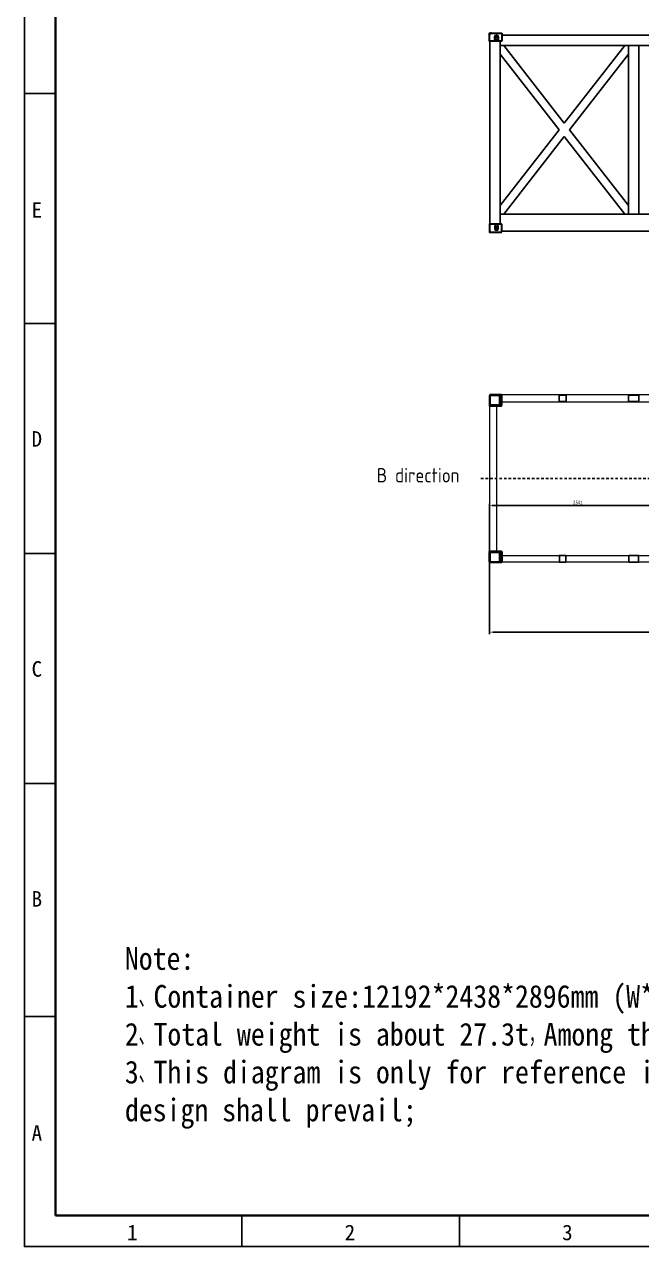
# Model space of a CAD drawing. Extents: x 61367 to 140945, y -1257 to 25588.
# Drawn here: x 61367 to 70344, y -1257 to 16515 of the extents above; entities that cross this region are included whole.
import ezdxf

# ---------------------------------------------------------------- set-up
doc = ezdxf.new("R2010")
doc.units = 0
doc.header["$MEASUREMENT"] = 0
doc.header["$PDMODE"] = 2
doc.header["$PDSIZE"] = 0.2
for name, pattern in [('AM_ISO08W050', [18, 12, -1.5, 3, -1.5]), ('CENTER', [50.8, 31.75, -6.35, 6.35, -6.35]), ('JIS_02_0.7', [1.35, 0.75, -0.6])]:
    doc.linetypes.add(name, pattern=pattern)
doc.layers.get('0').update_dxf_attribs({"linetype": 'CONTINUOUS'})
doc.layers.get('DEFPOINTS').update_dxf_attribs({"linetype": 'CONTINUOUS'})
doc.layers.add('2', color=4, linetype='CENTER')
doc.layers.add('FORM', color=7, linetype='CONTINUOUS')
for name, color, linetype, lineweight in [('AM_0', 7, 'CONTINUOUS', 30), ('AM_7N', 4, 'AM_ISO08W050', 25), ('CO', 7, 'CONTINUOUS', 9), ('THICK', 7, 'CONTINUOUS', 0)]:
    doc.layers.add(name, color=color, linetype=linetype, lineweight=lineweight)
doc.styles.add('GB', font='gbenor.shx', dxfattribs={"bigfont": 'gbcbig.shx'})
doc.styles.add('KEHUA', font='STFANGSO.TTF')
doc.styles.add('仿宋', font='SimSun.ttf', dxfattribs={"width": 0.8})
doc.styles.add('仿宋体', font='仿宋_GB2312.ttf', dxfattribs={"width": 0.8})
doc.dimstyles.new('12倍', dxfattribs={"dimscale": 21, "dimtxt": 3.5, "dimasz": 2.5, "dimexe": 1.5, "dimexo": 0, "dimgap": 1, "dimtad": 1, "dimtoh": 1, "dimdsep": 46, "dimtxsty": '仿宋', "dimcen": 2.5, "dimdle": 5, "dimclrd": 4, "dimclre": 4, "dimclrt": 3, "dimadec": 0, "dimazin": 0, "dimtfac": 1, "dimtmove": 0, "dimatfit": 3, "dimfxl": 1, "dimtolj": 1, "dimarcsym": 0})
doc.dimstyles.new('STANDARD$0', dxfattribs={"dimtxt": 50, "dimasz": 50, "dimexe": 30, "dimexo": 0, "dimgap": 16, "dimtad": 1, "dimdec": 3, "dimdsep": 46, "dimtxsty": '仿宋体', "dimcen": 0, "dimclrd": 6, "dimclre": 6, "dimclrt": 3, "dimazin": 2, "dimtfac": 0.428571, "dimtdec": 3, "dimtmove": 0, "dimatfit": 3, "dimldrblk": 'NONE', "dimfxl": 1, "dimtolj": 1, "dimlwd": 25, "dimlwe": 25, "dimarcsym": 0})

# ---------------------------------------------------------------- blocks, each defined once
blk = doc.blocks.new('WET5Y56YRFTWEDFWRW536T4TE4RWEFWE')
at = {"layer": 'FORM', "color": 4}
for p, q in [((150621, -43818), (150949, -43818)), ((150621, -46248), (150949, -46248)), ((150621, -48678), (150949, -48678)), ((150621, -51108), (150949, -51108)), ((150621, -53570), (150949, -53570)), ((152919, -56000), (152919, -55672)), ((155218, -56000), (155218, -55672))]:
    blk.add_line(p, q, dxfattribs=at)
at = {"layer": 'FORM', "color": 6}
blk.add_lwpolyline([(150621, -36495), (178204, -36495), (178204, -56000), (150621, -56000)], close=True, dxfattribs=at)
at = {"layer": 'FORM', "color": 8, "lineweight": 40}
blk.add_lwpolyline([(150949, -55672), (177875, -55672), (177875, -36823), (150949, -36823)], close=True, dxfattribs=at)
at = {"layer": 'FORM', "color": 4, "style": 'KEHUA'}
for s, height, p in [('E', 164, (150696, -45130)), ('D', 164, (150696, -47549)), ('C', 164, (150696, -49979)), ('B', 164, (150696, -52409)), ('A  ', 164.2, (150696, -54882)), ('1', 164, (151706, -55933)), ('2', 164, (154005, -55933)), ('3', 164, (156303, -55933))]:
    blk.add_text(s, height=height, dxfattribs=at).set_placement(p)
blk = doc.blocks.new('*D690')
at = {"color": 4, "linetype": 'Continuous', "lineweight": -2, "transparency": 16777216}
for p, q in [((68131, 8760), (68131, 9544)), ((70635, 9521), (68169, 9521)), ((70672, 9303), (70672, 9544))]:
    blk.add_line(p, q, dxfattribs=at)
at = {"color": 4, "transparency": 16777216}
for points in [[(68169, 9528), (68169, 9515), (68131, 9521)], [(70635, 9528), (70635, 9515), (70672, 9521)]]:
    blk.add_solid(points, dxfattribs=at)
at = {"layer": 'DEFPOINTS', "color": 0, "transparency": 16777216}
for p in [(68131, 9521), (70672, 9303), (68131, 8760)]:
    blk.add_point(p, dxfattribs=at)
at = {"color": 3, "lineweight": -3, "transparency": 16777216, "insert": (69417, 9563), "char_height": 52.5, "attachment_point": 5, "style": '仿宋'}
blk.add_mtext('\\A1;2541', dxfattribs=at)
blk = doc.blocks.new('*D724')
at = {"layer": 'DEFPOINTS', "color": 0, "transparency": 16777216}
for p in [(68131, 8803), (80323, 8803), (68131, 7677)]:
    blk.add_point(p, dxfattribs=at)
at = {"layer": 'THICK', "color": 4, "linetype": 'Continuous', "lineweight": -2, "transparency": 16777216}
for p, q in [((68131, 8803), (68131, 7646)), ((80323, 8803), (80323, 7646)), ((80271, 7677), (68184, 7677))]:
    blk.add_line(p, q, dxfattribs=at)
at = {"layer": 'THICK', "color": 4, "transparency": 16777216}
for points in [[(68184, 7686), (68184, 7669), (68131, 7677)], [(80271, 7686), (80271, 7669), (80323, 7677)]]:
    blk.add_solid(points, dxfattribs=at)
at = {"layer": 'THICK', "color": 3, "lineweight": 13, "transparency": 16777216, "insert": (74552, 7757), "char_height": 73.5, "attachment_point": 5, "style": '仿宋'}
blk.add_mtext('\\A1;{\\Fromans,gbcbig|c134;TOTAL LENGTH\\A1;\\fSimSun|b0|i0|c134|p2; 12192\\H0.7x;\\S+0^ -5;}', dxfattribs=at)

msp = doc.modelspace()

# ---------------------------------------------------------------- linework, layer by layer
at = {"color": 0, "linetype": 'ByBlock'}
for points in [[(68285.171, 10985.072), (68285.171, 11117.072, 0.414213562), (68276.171, 11126.072), (68144.171, 11126.072, 0.414213562), (68135.171, 11117.072), (68135.171, 10985.072, 0.414213562), (68144.171, 10976.072), (68276.171, 10976.072, 0.414213562)], [(68285.171, 10985.072), (68285.171, 11117.072, 0.414213562), (68276.171, 11126.072), (68144.171, 11126.072, 0.414213562), (68135.171, 11117.072), (68135.171, 10985.072, 0.414213562), (68144.171, 10976.072), (68276.171, 10976.072, 0.414213562)], [(68285.171, 10985.072), (68285.171, 11117.072, 0.414213562), (68276.171, 11126.072), (68144.171, 11126.072, 0.414213562), (68135.171, 11117.072), (68135.171, 10985.072, 0.414213562), (68144.171, 10976.072), (68276.171, 10976.072, 0.414213562)], [(68279.171, 10985.072), (68279.171, 11117.072, 0.414213562), (68276.171, 11120.072), (68144.171, 11120.072, 0.414213562), (68141.171, 11117.072), (68141.171, 10985.072, 0.414213562), (68144.171, 10982.072), (68276.171, 10982.072, 0.414213562)], [(68279.171, 10985.072), (68279.171, 11117.072, 0.414213562), (68276.171, 11120.072), (68144.171, 11120.072, 0.414213562), (68141.171, 11117.072), (68141.171, 10985.072, 0.414213562), (68144.171, 10982.072), (68276.171, 10982.072, 0.414213562)], [(68279.171, 10985.072), (68279.171, 11117.072, 0.414213562), (68276.171, 11120.072), (68144.171, 11120.072, 0.414213562), (68141.171, 11117.072), (68141.171, 10985.072, 0.414213562), (68144.171, 10982.072), (68276.171, 10982.072, 0.414213562)], [(68285.171, 8835.072), (68285.171, 8703.072, -0.414213562), (68276.171, 8694.072), (68144.171, 8694.072, -0.414213562), (68135.171, 8703.072), (68135.171, 8835.072, -0.414213562), (68144.171, 8844.072), (68276.171, 8844.072, -0.414213562)], [(68285.171, 8835.072), (68285.171, 8703.072, -0.414213562), (68276.171, 8694.072), (68144.171, 8694.072, -0.414213562), (68135.171, 8703.072), (68135.171, 8835.072, -0.414213562), (68144.171, 8844.072), (68276.171, 8844.072, -0.414213562)], [(68285.171, 8835.072), (68285.171, 8703.072, -0.414213562), (68276.171, 8694.072), (68144.171, 8694.072, -0.414213562), (68135.171, 8703.072), (68135.171, 8835.072, -0.414213562), (68144.171, 8844.072), (68276.171, 8844.072, -0.414213562)], [(68279.171, 8835.072), (68279.171, 8703.072, -0.414213562), (68276.171, 8700.072), (68144.171, 8700.072, -0.414213562), (68141.171, 8703.072), (68141.171, 8835.072, -0.414213562), (68144.171, 8838.072), (68276.171, 8838.072, -0.414213562)], [(68279.171, 8835.072), (68279.171, 8703.072, -0.414213562), (68276.171, 8700.072), (68144.171, 8700.072, -0.414213562), (68141.171, 8703.072), (68141.171, 8835.072, -0.414213562), (68144.171, 8838.072), (68276.171, 8838.072, -0.414213562)], [(68279.171, 8835.072), (68279.171, 8703.072, -0.414213562), (68276.171, 8700.072), (68144.171, 8700.072, -0.414213562), (68141.171, 8703.072), (68141.171, 8835.072, -0.414213562), (68144.171, 8838.072), (68276.171, 8838.072, -0.414213562)]]:
    msp.add_lwpolyline(points, format="xyb", close=True, dxfattribs=at)
at = {"layer": '2', "color": 1, "linetype": 'JIS_02_0.7', "ltscale": 50}
msp.add_line((68005.456, 9910.072), (80352.464, 9910.072), dxfattribs=at)
at = {"layer": 'AM_0'}
for points in [[(68137.171, 16271.442, -0.414213562), (68131.171, 16277.442), (68131.171, 16383.442, -0.414213562), (68137.171, 16389.442), (68303.171, 16389.442, -0.414213562), (68309.171, 16383.442), (68309.171, 16277.442, -0.414213562), (68303.171, 16271.442)], [(68207.171, 16335.442, -1), (68258.171, 16335.442), (68258.171, 16306.942, -1), (68207.171, 16306.942)], [(68137.171, 13611.442, 0.414213562), (68131.171, 13605.442), (68131.171, 13499.442, 0.414213562), (68137.171, 13493.442), (68303.171, 13493.442, 0.414213562), (68309.171, 13499.442), (68309.171, 13605.442, 0.414213562), (68303.171, 13611.442)], [(68207.171, 13547.442, 1), (68258.171, 13547.442), (68258.171, 13575.942, 1), (68207.171, 13575.942)], [(68131.171, 10973.072, 0.414213562), (68137.171, 10967.072), (68303.171, 10967.072, 0.414213562), (68309.171, 10973.072), (68309.171, 11123.072, 0.414213562), (68303.171, 11129.072), (68145.671, 11129.072, 0.414213562), (68131.171, 11114.572)], [(68131.171, 8847.072, -0.414213562), (68137.171, 8853.072), (68303.171, 8853.072, -0.414213562), (68309.171, 8847.072), (68309.171, 8697.072, -0.414213562), (68303.171, 8691.072), (68145.671, 8691.072, -0.414213562), (68131.171, 8705.572)]]:
    msp.add_lwpolyline(points, format="xyb", close=True, dxfattribs=at)
for centre, start, end in [((68161.171, 16359.442), 90, 180), ((68161.171, 13523.442), 180, 270)]:
    msp.add_arc(centre, 30, start, end, dxfattribs=at)
at = {"layer": 'AM_7N'}
for p, q in [((68232.671, 16365.442), (68232.671, 16276.442)), ((68232.671, 13517.442), (68232.671, 13606.442))]:
    msp.add_line(p, q, dxfattribs=at)
at = {"layer": 'CO'}
for points in [[(80169.171, 11126.072), (68285.171, 11126.072), (68285.171, 11026.072), (80169.171, 11026.072)], [(80169.171, 8694.072), (68285.171, 8694.072), (68285.171, 8794.072), (80169.171, 8794.072)]]:
    msp.add_lwpolyline(points, close=True, dxfattribs=at)
for points in [[(69237.171, 11026.072), (69153.171, 11026.072, -0.414213562), (69145.171, 11034.072), (69145.171, 11118.072, -0.414213562), (69153.171, 11126.072), (69237.171, 11126.072, -0.414213562), (69245.171, 11118.072), (69245.171, 11034.072, -0.414213562)], [(69237.171, 11030.072), (69153.171, 11030.072, -0.414213562), (69149.171, 11034.072), (69149.171, 11118.072, -0.414213562), (69153.171, 11122.072), (69237.171, 11122.072, -0.414213562), (69241.171, 11118.072), (69241.171, 11034.072, -0.414213562)], [(70297.171, 11026.072), (70163.171, 11026.072, -0.414213562), (70155.171, 11034.072), (70155.171, 11118.072, -0.414213562), (70163.171, 11126.072), (70297.171, 11126.072, -0.414213562), (70305.171, 11118.072), (70305.171, 11034.072, -0.414213562)], [(70297.171, 11030.072), (70163.171, 11030.072, -0.414213562), (70159.171, 11034.072), (70159.171, 11118.072, -0.414213562), (70163.171, 11122.072), (70297.171, 11122.072, -0.414213562), (70301.171, 11118.072), (70301.171, 11034.072, -0.414213562)], [(69237.171, 8794.072), (69153.171, 8794.072, 0.414213562), (69145.171, 8786.072), (69145.171, 8702.072, 0.414213562), (69153.171, 8694.072), (69237.171, 8694.072, 0.414213562), (69245.171, 8702.072), (69245.171, 8786.072, 0.414213562)], [(69237.171, 8790.072), (69153.171, 8790.072, 0.414213562), (69149.171, 8786.072), (69149.171, 8702.072, 0.414213562), (69153.171, 8698.072), (69237.171, 8698.072, 0.414213562), (69241.171, 8702.072), (69241.171, 8786.072, 0.414213562)], [(70297.171, 8794.072), (70163.171, 8794.072, 0.414213562), (70155.171, 8786.072), (70155.171, 8702.072, 0.414213562), (70163.171, 8694.072), (70297.171, 8694.072, 0.414213562), (70305.171, 8702.072), (70305.171, 8786.072, 0.414213562)], [(70297.171, 8790.072), (70163.171, 8790.072, 0.414213562), (70159.171, 8786.072), (70159.171, 8702.072, 0.414213562), (70163.171, 8698.072), (70297.171, 8698.072, 0.414213562), (70301.171, 8702.072), (70301.171, 8786.072, 0.414213562)]]:
    msp.add_lwpolyline(points, format="xyb", close=True, dxfattribs=at)
at = {"layer": 'THICK', "lineweight": -3}
for points in [[(80169.171, 16208.442), (80169.171, 16271.442), (80145.171, 16271.442), (80145.171, 16358.442), (68309.171, 16358.442), (68309.171, 16271.442), (68285.171, 16271.442), (68285.171, 16208.442)], [(68135.171, 16271.442), (68285.171, 16271.442), (68285.171, 13611.442), (68135.171, 13611.442)], [(70155.171, 13756.442), (70305.171, 13756.442), (70305.171, 16208.442), (70155.171, 16208.442)], [(80169.171, 13756.442), (80169.171, 13611.442), (80145.171, 13611.442), (80145.171, 13506.442), (68309.171, 13506.442), (68309.171, 13611.442), (68285.171, 13611.442), (68285.171, 13756.442)]]:
    msp.add_lwpolyline(points, close=True, dxfattribs=at)
for points in [[(68339.724, 16208.442), (68285.171, 16208.442), (68285.171, 16083.428), (69144.128, 14982.442)], [(69220.171, 15079.911), (68339.724, 16208.442)], [(69220.171, 15079.911), (70100.618, 16208.442)], [(70100.618, 16208.442), (70155.171, 16208.442), (70155.171, 16083.428), (69296.214, 14982.442)], [(69220.171, 14884.972), (68339.724, 13756.442), (68285.171, 13756.442), (68285.171, 13881.455), (69144.128, 14982.442)], [(69220.171, 14884.972), (70100.618, 13756.442), (70155.171, 13756.442), (70155.171, 13881.455), (69296.214, 14982.442)]]:
    msp.add_lwpolyline(points, dxfattribs=at)
at = {"layer": 'THICK'}
msp.add_lwpolyline([(68135.171, 10976.072), (68235.171, 10976.072), (68235.171, 8844.072), (68135.171, 8844.072)], close=True, dxfattribs=at)

# ---------------------------------------------------------------- block references
at = {"lineweight": -3, "xscale": 1.37632111327427, "yscale": 1.37632111327427, "zscale": 1.37632111327427}
msp.add_blockref('WET5Y56YRFTWEDFWRW536T4TE4RWEFWE', (-145935.765, 75817.136), dxfattribs=at)

# ---------------------------------------------------------------- texts
at = {"color": 34, "lineweight": 15, "insert": (67696.21, 10063.775), "char_height": 210, "attachment_point": 3, "style": 'GB'}
msp.add_mtext('B direction', dxfattribs=at)
at = {"color": 1, "insert": (62827.785, 3097.235), "char_height": 330.317067, "width": 16275.38678, "attachment_point": 1, "style": 'GB'}
msp.add_mtext('{\\W0.9;\\fSimSun|b0|i0|c134|p0;Note:\\P1\\Fgbenor,gbcbig|c134;、\\fSimSun|b0|i0|c134|p0;Container size:12192*2438*2896mm (W*D*H);\\P\\fSimSun|b0|i0|c134|p0;2\\Fgbenor,gbcbig|c134;、\\fSimSun|b0|i0|c134|p0;Total weight is about 27.3t\\Fgbenor,gbcbig|c134;，\\fSimSun|b0|i0|c134|p0;Among them, the total oil volume is 2.3t;\\P\\fSimSun|b0|i0|c134|p0;3\\Fgbenor,gbcbig|c134;、\\fSimSun|b0|i0|c134|p0;This diagram is only for reference in the preliminary plan, and the final \\fSimSun|b0|i0|c134|p0;design shall prevail;}', dxfattribs=at)

# ---------------------------------------------------------------- dimensions: what is measured, and where the dimension line sits
at = {"lineweight": -3}
dim = msp.add_linear_dim(base=(68131.171, 9521.426), p1=(70672.175, 9303.498), p2=(68131.171, 8760.107), dimstyle='STANDARD$0', override={"dimscale": 15, "dimtxt": 3.5, "dimasz": 2.5, "dimexe": 1.5, "dimgap": 1, "dimdec": 2, "dimlfac": -1, "dimtxsty": '仿宋', "dimcen": 2.5, "dimdle": 5, "dimclrd": 4, "dimclre": 4, "dimadec": 0, "dimazin": 0, "dimtfac": 1, "dimtdec": 2, "dimlwd": 65534, "dimlwe": 65534}, dxfattribs=at)
dim.commit()
dim.dimension.update_dxf_attribs({"geometry": '*D690', "text_midpoint": (69417.173, 9521.426), "dimtype": 160})
at = {"layer": 'THICK', "color": 4, "lineweight": 13}
dim = msp.add_linear_dim(base=(68131.171, 7677.314), p1=(80323.171, 8802.842), p2=(68131.171, 8802.842), angle=180, text='{\\Fromans,gbcbig|c134;TOTAL LENGTH\\A1;\\fSimSun|b0|i0|c134|p2; <>\\H0.7x;\\S+0^ -5;}', dimstyle='12倍', dxfattribs=at)
dim.commit()
dim.dimension.update_dxf_attribs({"geometry": '*D724', "text_midpoint": (74552.085, 7677.314), "dimtype": 160})

doc.saveas('drawing.dxf')
